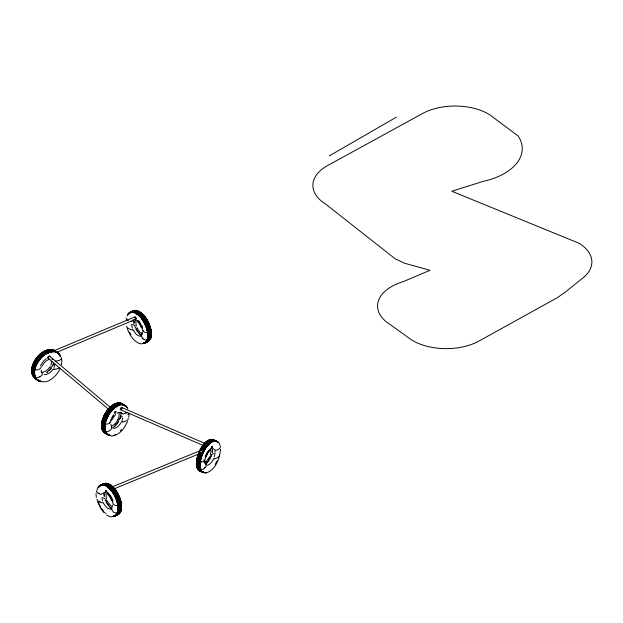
<?xml version="1.0" encoding="UTF-8"?>
<svg xmlns="http://www.w3.org/2000/svg" width="623" height="623" viewBox="0 0 623 623"><rect width="100%" height="100%" fill="white"/><g stroke="black" fill="none" stroke-linecap="round" stroke-linejoin="round"><path stroke-width="0.93" d="M46.281 351.045C45.315 352.112 46.336 350.562 45.518 351.146M45.775 351.465L45.697 350.928M118.409 511.242A16.805 8.675 65.2 0 0 108.293 486.633C107.304 485.652 108.659 487.536 108.098 487.412M118.214 511.327A16.805 8.675 65.2 0 0 108.098 486.727L108.129 487.49L108.262 486.555M111.657 406.414C111.852 409.506 111.735 404.966 112.015 407.24M117.108 404.047L117.404 403.494L117.443 404.015M204.352 462.266L204.344 463.169L204.624 460.42M47.846 353.397C47.488 353.786 48.189 352.291 47.301 352.353M111.735 406.655L111.836 407.426M209.904 442.353C209.507 443.483 208.798 441.388 209.904 442.392M120.621 409.576L121.477 407.792L122.599 408.244M142.862 338.11L143.041 338.562M143.563 330.969L143.578 330.548M128.042 414.583L128.065 414.17M129.171 413.563L128.743 417.394M211.898 447.298L211.485 447.003L212.202 446.932M211.01 450.787L210.247 455.055M212.116 451.831L212.396 449.035M212.365 452.516L212.622 449.985M220.573 449.253C219.701 458.435 215.527 470.583 205.582 473.098M135.65 320.058L136.258 326.094M142.309 332.145L141.561 335.299M105.451 491.329C106.05 490.581 104.874 490.932 105.676 491.259M105.832 491.298L106.011 490.659M120.815 416.164L121.119 412.699L121.096 413.656M105.902 493.073L106.447 499.093M112.537 505.097L111.751 508.259M109.523 422.145L109.235 422.955M51.873 361.083L50.899 365.203M61.381 364.876L61.856 361.099L61.412 357.734M211.867 447.369C212.825 446.224 210.87 447.407 212.093 446.792M211.789 446.738L211.89 447.073M212.217 447.049L212.17 447.33M105.599 490.722L106.214 490.838L105.871 491.064M140.284 312.396C139.295 313.392 140.79 311.936 139.575 312.746M111.969 407.263C111.642 408.377 111.517 406.772 112.257 406.874M112.545 407.839C114.087 406.959 112.265 409.233 113.168 408.01M136.99 313.712C138.08 312.512 137.348 315.207 136.99 313.673M118.697 404.522L118.697 404.117M118.697 404.483L119.406 404.171L118.814 404.008L118.993 405.269L118.876 404.763M108.425 486.501L108.153 486.08M110.73 486.181L110.333 485.005M110.995 485.208C110.022 484.281 110.73 487.295 110.949 485.107M207.124 441.925C206.532 440.601 207.926 442.019 207.389 441.956M209.242 442.688L209.468 442.159L209.351 442.712M47.652 357.602L48.485 356.387L49.762 356.231M214.32 456.784L214.873 454.572M45.518 351.185L46.079 350.788M206.766 441.559L207.319 442.026L206.774 441.621M196.471 458.614C195.1 462.609 206.143 463.855 205.154 458.178M204.04 460.716L204.087 459.906M119.935 418.422L120.807 415.479M121.999 420.556L122.645 418.399M120.301 408.945L120.169 409.381M110.73 486.002L110.442 484.982M204.656 467.842L204.811 467.414M111.751 407.715L111.766 406.912M52.628 365.623L53.633 362.648M53.96 367.5L54.684 365.405M113.036 407.691L113.168 408.369M139.575 312.707L140.159 313.058L140.175 312.287M47.878 353.109L47.566 353.327M205.193 456.558L206.828 452.905M205.255 457.15L207.615 452.041L211.54 447.579M205.356 457.461L207.989 451.753L209.71 449.393M206.018 457.095L207.989 452.828L210.644 449.697M137.761 313.86L137.364 314.304L137.372 313.338M137.379 313.634L137.481 314.047M113.168 408.034L112.545 407.8M119.172 404.491C119.227 406.056 119.102 404.125 118.876 404.919M108.207 487.015L107.88 486.501L108.425 486.462M108.215 487.303L107.888 486.337L108.472 486.298M108.223 486.89L108.122 487.474L108.122 487.022M110.73 485.823L110.583 486.252L110.746 485.792M207.07 441.98L207.334 441.271A16.805 7.858 -67 0 1 208.588 440.445M206.82 441.434L207.249 442.003M40.316 365.888L43.844 360.764L46.203 358.7M113.261 407.52C112.623 408.158 112.911 407.364 113.106 407.715M117.233 403.439L117.179 403.688A16.805 9.509 -60.3 0 0 102.554 428.219M117.576 403.72L116.976 403.572M119.086 404.615L118.915 404.226L119.001 404.857M118.814 404.179L119.001 404.989M107.911 486.843L108.052 486.275M110.411 485.2L110.411 485.372M209.492 442.603L209.546 442.089L209.787 442.61M46.001 350.998L46.016 351.676L45.752 351.037M45.674 351.302L46.157 351.154M210.784 455L210.956 454.603M196.611 467.009L196.502 467.515L200.045 468.839M47.846 352.626L47.403 352.314L47.971 352.236M47.839 352.525L47.628 353.148M137.239 313.79L137.628 314.179M111.579 406.749L112.319 406.749M118.9 404.358L119.305 404.086L118.697 404.156M206.929 441.559L207.443 441.333M110.629 420.354L113.55 415.152M111.712 420.066L115.582 414.326M127.551 421.421C124.662 428.157 119.312 435.679 111.315 436.061M47.403 352.486C48.719 352.104 47.083 352.743 47.878 352.976M209.39 457.266L205.652 462.43M208.643 459.712L209.756 457.648M210.636 457.944L206.003 464.314M213.455 458.995C212.093 461.588 210.325 464.766 207.155 465.28M215.254 464.322L217.077 460.95M42.099 366.09C43.688 362.796 46.499 359.845 50.175 359.035M60.026 368.816C57.059 374.976 51.779 380.458 44.926 381.985M101.985 420.696C100.521 423.92 110.754 426.42 111.034 420.525M120.543 408.369L120.714 408.088A1.565 1.012 87.1 0 1 120.87 407.816M111.984 417.503L113.752 414.887M118.557 421.319L114.671 426.225M118.775 421.444L115.271 425.875L112.436 427.892M120.987 422.69C119.312 425.384 116.735 428.406 113.409 428.39M117.031 403.307L116.937 403.759M117.646 403.704L117.467 403.649M107.6 486.298L108.153 486.119M117.825 419.84C119.741 421.639 120.013 415.596 122.684 416.857M208.689 460.646L205.699 464.283M102.024 428.811L101.751 429.27L102.507 429.543M201.058 450.881L201.673 450.172M49.754 367.235C47.784 369.976 44.731 372.546 41.149 372.274M49.162 370.514L51.195 368.006M51.218 368.138L46.795 372.577L47.247 372.266M52.815 369.532C50.845 372.305 47.737 374.898 44.21 374.579M111.883 406.881L111.688 407.372M140.144 312.91L139.645 312.801M212.077 448.303L211.524 448.801M211.462 454.588L212.91 453.715L215.13 453.723M137.597 314.156L137.527 313.751M111.634 406.936L112.093 406.936L111.47 406.835M111.735 407.349L111.844 407.465M112.856 407.785L113.059 408.205M119.086 404.973L118.915 404.561M121.991 404.537A16.805 9.509 -60.3 0 0 119.164 404.849L119.195 404.942M108.036 486.111L108.207 487.225M47.714 353.412L47.815 352.75L47.862 353.233M117.132 403.47L117.334 403.198M120.278 430.875L121.532 429.527M47.784 353.482L47.714 352.532M31.843 366.963C32.022 370.163 39.599 371.658 41.344 366.9M96.884 499.062C97.024 501.437 101.744 503.376 103.278 502.706M132.263 320.643L133.158 319.763M106.136 492.497L104.905 492.419M102.53 493.564L104.127 492.575M32.56 374.345L32.178 374.773L32.871 375.101M120.753 503.275L119.803 503.976M215.161 449.837C214.413 451.488 221.11 448.926 220.293 446.738M210.403 456.332C207.693 458.388 212.77 457.064 211.298 455.016M200.248 468.924L200.731 469.127M214.039 458.357C212.404 460.413 220.9 456.776 219.615 454.845M200.933 469.212C202.537 471.074 207.833 465.739 205.917 464.968M122.326 413.617L122.996 414.046L127.925 412.278M202.615 450.086L200.513 450.631M54.715 350.99L54.162 350.663L134.366 317.123M137.597 313.914L137.597 314M110.676 486.205L110.785 485.457M110.676 486.142L110.73 485.535A16.805 8.675 65.2 0 1 120.854 510.112M110.676 485.216L110.497 485.574M39.374 376.759L39.864 376.463M59.372 368.092C58.507 368.528 50.907 370.498 54.053 368.777M148.99 338.32L149.536 337.993M102.686 429.644L102.959 429.979A16.805 9.509 -60.3 0 0 105.723 433.312M102.959 429.979L103.138 430.08A16.805 9.509 -60.3 0 0 104.057 431.692M105.544 431.256L103.138 430.08M105.723 431.357C107.101 433.289 113.036 428.616 111.572 427.697M126.703 326.07C125.387 328.119 135.386 331.483 132.294 329.193M126.119 317.964L126.687 319.638L128.4 320.541M329.326 155.867L396.306 117.194M137.161 313.626L137.73 313.712M137.457 313.579L137.122 313.533M107.748 486.283L108.238 486.205M110.271 485.185L110.676 485.021M49.996 366.9C51.382 368.8 52.9 363.598 54.902 364.268M48.649 357.921C46.764 358.848 49.24 355.149 50.136 356.621M112.592 501.811C112.724 507.488 120.535 505.603 121.797 503.119M96.954 490.644C94.026 492.326 102.904 495.768 101.79 493.868M142.332 328.858C141.616 334.419 152.962 333.079 151.062 329.006M202.397 452.462L202.911 452.228M122.303 421.366C118.775 423.438 129.343 420.657 128.268 418.609M105.357 491.337L105.357 490.862M55.073 361.309L59.707 360.335L61.459 358.459M33.019 375.217L33.385 375.49M33.541 375.607L35.464 377.047M35.612 377.164C36.601 379.212 43.898 374.906 42.341 373.971M139.645 312.435L140.284 312.435M117.194 413.111L120.255 412.231L122.085 413.29M57.168 352.127L136.453 318.976M113.425 486.399L202.444 449.697M114.546 488.681L201.774 452.719M112.794 408.377L112.701 407.606M47.807 352.797L47.247 352.509A16.805 10.801 -53 0 0 34.024 373.847M121.43 409.685L120.613 409.576M137.216 313.486L137.893 313.712M117.179 403.525L117.576 403.385M125.838 412.862L126.516 412.706M111.338 426.179C116.345 424.255 120.005 417.792 119.094 412.605M135.292 319.809L134.459 319.288M131.048 324.785L133.26 324.7L134.794 325.518M121.275 407.489L121.726 407.489M112.771 407.606L113.261 407.683M46.125 350.92L45.643 350.679M47.488 352.322L47.971 352.4M139.965 312.357L140.144 312.925M111.743 406.492L112.148 406.655M207.358 441.762L206.992 441.746M101.954 497.629L104.96 498.493M112.015 516.95L109.329 516.483L106.541 514.964M119.016 404.078L119.406 404.21M99.563 493.307L98.535 493.136M99.555 501.515L100.334 501.64M200.505 461.464L201.245 461.588M110.263 509.162C106.969 508.851 104.913 505.728 103.457 503.08M140.105 336.186C136.92 335.968 134.763 332.744 133.283 330.112M141.865 343.958C134.147 343.094 129.802 334.979 127.217 328.508M135.152 316.85L135.596 317.014M56.638 352.307L54.209 350.835M213.121 448.599L214.452 449.471M131.235 321.608L131.998 321.25M200.419 452.812L202.748 451.994L203.371 450.772L202.623 450.086M45.954 351.38L46.001 351.691M51.81 358.996L53.274 359.494M202.615 449.697L203.729 450.982M121.874 407.551L204.43 443.233M120.667 409.77L202.327 445.071M198.122 467.484L198.698 467.795M142.675 334.115L139.747 332.028L137.177 328.274M141.623 335.805L140.79 336.101L141.982 337.02L143.017 339.099L146.218 340.205L150.198 338.258M111.79 508.789L110.949 509.077L112.148 509.996L113.184 512.075L116.384 513.188L120.379 511.249M135.612 318.641C137.317 320.09 134.786 315.557 134.381 317.512M136.569 320.705L139.404 323.719L141.514 327.924M111.353 506.335L107.343 501.281M150.392 338.164L151.194 337.939L150.992 337.464M106.159 500.176C109.134 501.717 104.353 501.484 105.178 499.358M120.574 511.156L121.376 510.93L121.181 510.463M103.387 429.411L103.877 429.769M49.466 355.99L110.092 407.123M47.488 357.766L108.114 408.906M141.74 335.774L139.723 333.99L136.624 329.583M140.853 335.213L137.333 331.483L135.869 328.999M106.369 491.134L109.788 494.685M106.844 493.587L109.703 496.632L111.782 500.853M111.86 508.812L109.843 507.021L106.369 501.912M110.987 508.236L107.475 504.498L106.027 502.006M136.99 327.908C136.351 329.17 134.49 326.982 134.973 325.922M33.05 367.671L33.455 368.053M217.785 441.754L219.312 443.35L220.277 445.928M138.174 320.845L137.675 320.331L139.832 322.916L142.356 327.955M138.991 321.203L139.934 322.371M101.572 508.477L103.831 511.312M103.792 512.527L101.23 509.31L97.367 501.46M136.671 318.703L136.359 318.018M140.362 312.45L140.401 312.551A16.805 8.574 64.7 0 1 150.665 337.105M139.529 322.636L142.348 328.259M129.506 332.191L130.97 334.676M110.255 495.277L111.86 498.034M99.641 505.152L100.607 506.81M42.068 373.403L41.126 370.194M111.649 427.378L110.839 424.24M141.553 325.128L142.488 327.355M112.163 498.782L113.082 501.017M112.272 500.004L110.146 495.822L108.013 493.221L109.85 495.534L112.631 501.18M98.535 502.457L99.275 504.256M121.314 501.951L121.493 502.403M205.909 464.447L205.255 461.37M131.788 325.728L132.364 327.932M101.993 498.68L102.554 500.884M133.906 320.136L134.186 322.932M133.774 321.086L134.031 323.617M104.134 493.12L104.384 495.931M104.002 494.062L104.228 496.601M95.981 493.525L96.324 497.364M214.919 450.74L215.075 452.508M103.348 483.915A17.016 8.784 65.2 0 1 119.398 496.757A17.016 8.784 65.2 0 1 116.151 515.05M100.661 485.597A17.016 8.784 65.2 0 1 117.326 496.079A17.016 8.784 65.2 0 1 114.671 515.727M102.499 484.305A17.016 8.784 65.2 0 1 118.541 497.154A17.016 8.784 65.2 0 1 115.294 515.447M101.946 485.005A17.016 8.784 65.2 0 1 118.604 495.487A17.016 8.784 65.2 0 1 115.956 515.135M102.694 484.219A17.016 8.784 65.2 0 1 118.736 497.061A17.016 8.784 65.2 0 1 115.489 515.353M102.787 484.406A16.805 8.675 65.2 0 1 104.983 483.783M107.538 484.235A16.805 8.675 65.2 0 1 108.9 484.85M110.279 485.722A16.805 8.675 65.2 0 1 120.387 510.323M120.107 511.273A16.805 8.675 65.2 0 1 118.245 514.1M117.622 514.536A16.805 8.675 65.2 0 1 115.419 515.159M106.463 484.055A16.805 8.675 65.2 0 0 103.27 484.172A16.805 8.675 65.2 0 1 110.053 485.044M107.343 484.32A16.805 8.675 65.2 0 1 120.192 510.416M119.912 511.358A16.805 8.675 65.2 0 1 115.224 515.244M119.78 512.674A16.805 8.675 65.2 0 1 116.665 514.855M98.995 486.797A17.016 8.784 65.2 0 1 115.839 495.947A17.016 8.784 65.2 0 1 113.503 516.265M99.602 486.314A16.805 8.675 65.2 0 1 105.56 485.146M118.121 512.184A16.805 8.675 65.2 0 1 114.219 515.984M101.97 484.78A16.805 8.675 65.2 0 1 117.529 496.796A16.805 8.675 65.2 0 1 115.387 515.447M105.645 483.479A16.805 8.675 65.2 0 1 117.358 492.855A16.805 8.675 65.2 0 1 121.049 510.019M119.974 512.581A16.805 8.675 65.2 0 1 116.859 514.762M101.424 485.037A16.805 8.675 65.2 0 1 103.62 484.414M104.438 484.445A16.805 8.675 65.2 0 1 118.245 500.448A16.805 8.675 65.2 0 1 114.064 515.782M99.618 486.516A17.016 8.784 65.2 0 1 116.462 495.659A17.016 8.784 65.2 0 1 114.126 515.984M98.909 487.061A16.805 8.675 65.2 0 1 99.984 485.847M100.607 485.41A16.805 8.675 65.2 0 1 102.811 484.787M117.934 512.277A16.805 8.675 65.2 0 1 114.025 516.07M98.8 486.89A17.016 8.784 65.2 0 1 115.644 496.04A17.016 8.784 65.2 0 1 113.308 516.358M98.333 487.108A17.016 8.784 65.2 0 1 115.177 496.251A17.016 8.784 65.2 0 1 112.841 516.576M98.442 487.272A16.805 8.675 65.2 0 1 101.565 485.091M102.343 485.005A16.805 8.675 65.2 0 1 104.018 485.185M107.631 486.937A16.805 8.675 65.2 0 1 117.171 501.725A16.805 8.675 65.2 0 1 115.605 515.314M114.975 515.758A16.805 8.675 65.2 0 1 112.779 516.374M98.255 487.365A16.805 8.675 65.2 0 1 103.823 485.278M107.436 487.03A16.805 8.675 65.2 0 1 117.591 504.513A16.805 8.675 65.2 0 1 112.584 516.467M105.894 513.586A17.016 8.784 65.2 0 1 104.524 512.254M97.048 489.787A17.016 8.784 65.2 0 1 113.939 494.389A17.016 8.784 65.2 0 1 112.646 516.662M127.053 315.923A17.016 8.683 64.7 0 1 143.586 321.484A17.016 8.683 64.7 0 1 143.329 343.577M129.802 312.933A17.016 8.683 64.7 0 1 146.125 322.73A17.016 8.683 64.7 0 1 144.809 342.876M128.688 313.883A17.016 8.683 64.7 0 1 145.502 323.026A17.016 8.683 64.7 0 1 143.407 343.257M128.027 314.202A17.016 8.683 64.7 0 1 144.84 323.337A17.016 8.683 64.7 0 1 142.745 343.569M130.176 312.318A17.016 8.683 64.7 0 1 146.241 325.136A17.016 8.683 64.7 0 1 143.212 343.351M130.277 312.505A16.805 8.574 64.7 0 1 132.45 311.897M134.989 312.341A16.805 8.574 64.7 0 1 146.67 326.522A16.805 8.574 64.7 0 1 145.938 342.105M145.323 342.541A16.805 8.574 64.7 0 1 143.142 343.156M130.464 312.419A16.805 8.574 64.7 0 1 134.311 311.983M135.183 312.255A16.805 8.574 64.7 0 1 146.039 324.404A16.805 8.574 64.7 0 1 147.596 340.057M127.949 314.459A16.805 8.574 64.7 0 1 128.992 313.252M129.615 312.824A16.805 8.574 64.7 0 1 142.356 319.747A16.805 8.574 64.7 0 1 147.363 338.663M143.259 343.374A16.805 8.574 64.7 0 0 145.837 341.863A16.805 8.574 64.7 0 0 147.963 341.287M128.143 314.366A16.805 8.574 64.7 0 1 131.983 312.115M132.792 312.146A16.805 8.574 64.7 0 1 144.746 323.392A16.805 8.574 64.7 0 1 146.935 340.368M146.522 341.124A16.805 8.574 64.7 0 1 142.675 343.374M130.97 312.38A17.016 8.683 64.7 0 1 147.293 322.177A17.016 8.683 64.7 0 1 145.977 342.323M132.255 311.57A16.805 8.574 64.7 0 1 136.102 311.142M136.974 311.407A16.805 8.574 64.7 0 1 150.003 337.417M149.738 338.351A16.805 8.574 64.7 0 1 147.301 341.599M129.911 313.104A16.805 8.574 64.7 0 1 134.934 311.687M135.806 311.959A16.805 8.574 64.7 0 1 147.729 326.818A16.805 8.574 64.7 0 1 146.14 342.152M131.632 311.866A16.805 8.574 64.7 0 1 133.813 311.251M136.351 311.702A16.805 8.574 64.7 0 1 147.495 324.528A16.805 8.574 64.7 0 1 148.344 340.259M146.685 341.895A16.805 8.574 64.7 0 1 144.505 342.51M131.539 311.679A17.016 8.683 64.7 0 1 147.596 324.497A17.016 8.683 64.7 0 1 144.575 342.705M131.274 312.466A16.805 8.574 64.7 0 1 134.63 310.861M138.524 311.936A16.805 8.574 64.7 0 1 150.198 337.323M149.933 338.258A16.805 8.574 64.7 0 1 147.495 341.513M131.165 312.287A17.016 8.683 64.7 0 1 147.487 322.091A17.016 8.683 64.7 0 1 146.171 342.229M132.824 311.072A17.016 8.683 64.7 0 1 148.881 323.89A17.016 8.683 64.7 0 1 145.852 342.097M132.917 311.259A16.805 8.574 64.7 0 1 136.756 310.83M149.629 339.652A16.805 8.574 64.7 0 1 148.578 340.851M133.112 311.165A16.805 8.574 64.7 0 1 134.513 310.643M135.284 310.55A16.805 8.574 64.7 0 1 136.951 310.737M140.564 312.489A16.805 8.574 64.7 0 1 150.859 337.012M131.328 312.637A17.016 8.683 64.7 0 1 148.149 321.78A17.016 8.683 64.7 0 1 146.047 342.011M44.35 381.611A17.016 10.934 -53 0 1 38.089 361.597A17.016 10.934 -53 0 1 60.641 356.52M57.051 352.283A17.016 10.934 -53 0 1 59.169 354.931M39.202 380.661A17.016 10.934 -53 0 1 36.072 362.142A17.016 10.934 -53 0 1 55.626 351.411M40.433 381.175A17.016 10.934 -53 0 1 37.723 360.631A17.016 10.934 -53 0 1 58.881 354.028M40.954 381.564A17.016 10.934 -53 0 1 39.226 359.673A17.016 10.934 -53 0 1 60.486 356.411M40.588 381.292A17.016 10.934 -53 0 1 39.202 358.957A17.016 10.934 -53 0 1 60.369 356.878M37.925 380.162A16.805 10.801 -53 0 1 35.823 378.27M34.179 373.964A16.805 10.801 -53 0 1 47.41 352.602M49.139 351.94A16.805 10.801 -53 0 1 50.845 351.528M54.045 351.458A16.805 10.801 -53 0 1 58.889 354.292M57.417 352.813A16.805 10.801 -53 0 1 58.741 354.176M37.777 380.046A16.805 10.801 -53 0 1 36.29 378.885M35.27 377.554A16.805 10.801 -53 0 1 34.358 375.451M48.991 351.831A16.805 10.801 -53 0 1 50.689 351.411M53.89 351.349A16.805 10.801 -53 0 1 55.79 351.863M57.308 352.797A16.805 10.801 -53 0 1 60.478 356.644M41.196 381.494A16.805 10.801 -53 0 1 36.344 378.667M35.028 375.957A16.805 10.801 -53 0 1 34.615 373.496M34.592 372.624A16.805 10.801 -53 0 1 53.804 351.777M41.04 381.377A16.805 10.801 -53 0 1 36.196 378.55M34.88 375.848A16.805 10.801 -53 0 1 39.335 359.759A16.805 10.801 -53 0 1 53.648 351.66M54.411 351.738A16.805 10.801 -53 0 1 56.304 352.26M38.283 379.968A17.016 10.934 -53 0 1 35.425 360.974A17.016 10.934 -53 0 1 55.346 351.053M36.368 378.986A16.805 10.801 -53 0 1 34.265 377.102M32.949 374.392A16.805 10.801 -53 0 1 49.287 350.352M56.927 352.447A16.805 10.801 -53 0 1 58.251 353.809M37.287 379.68A16.805 10.801 -53 0 1 33.455 372.624M33.424 371.744A16.805 10.801 -53 0 1 50.198 351.045M36.741 379.532A17.016 10.934 -53 0 1 36.804 359.938A17.016 10.934 -53 0 1 55.836 351.427M36.095 379.049A17.016 10.934 -53 0 1 36.165 359.455A17.016 10.934 -53 0 1 55.198 350.936M37.045 379.368A17.016 10.934 -53 0 1 35.192 360.11A17.016 10.934 -53 0 1 54.824 350.663M35.846 378.597A16.805 10.801 -53 0 1 33.743 376.705M33.338 376.105A16.805 10.801 -53 0 1 35.036 360.639A16.805 10.801 -53 0 1 48.765 349.962M51.966 349.892A16.805 10.801 -53 0 1 53.858 350.414M35.69 378.48A16.805 10.801 -53 0 1 33.595 376.588M33.183 375.988A16.805 10.801 -53 0 1 31.944 372.281M31.835 370.545A16.805 10.801 -53 0 1 45.175 350.92M46.04 350.562A16.805 10.801 -53 0 1 48.61 349.846M50.253 349.69A16.805 10.801 -53 0 1 53.703 350.297M35.573 378.652A17.016 10.934 -53 0 1 35.643 359.066A17.016 10.934 -53 0 1 54.676 350.547M36.079 378.831A16.805 10.801 -53 0 1 33.027 372.305M32.996 371.425A16.805 10.801 -53 0 1 49.77 350.726M36.212 378.87A16.805 10.801 -53 0 1 34.109 376.985M32.793 374.275A16.805 10.801 -53 0 1 32.466 372.671M32.357 370.942A16.805 10.801 -53 0 1 49.131 350.243M199.438 451.161A17.016 7.951 -67 0 1 214.507 440.827M201.206 471.276A17.016 7.951 -67 0 1 198.41 453.622M202.031 471.868A17.016 7.951 -67 0 1 200.622 452.625M201.766 450.227A17.016 7.951 -67 0 1 214.966 440.531M199.625 453.17A17.016 7.951 -67 0 0 202.101 471.65A16.805 7.858 -67 0 1 200.715 452.664M200.715 450.74A17.016 7.951 -67 0 1 214.312 440.251M200.692 471.3A17.016 7.951 -67 0 1 198.939 452.874M199.64 451.247A17.016 7.951 -67 0 1 213.619 439.963M201.891 471.564A17.016 7.951 -67 0 1 199.422 453.085M200.513 450.655A17.016 7.951 -67 0 1 214.11 440.165M199.399 470.412A16.805 7.858 -67 0 1 199.516 453.116M200.59 450.717A16.805 7.858 -67 0 1 214.024 440.36M202.164 471.455A16.805 7.858 -67 0 1 200.17 470.918M199.601 470.497A16.805 7.858 -67 0 1 199.718 453.201M200.793 450.803A16.805 7.858 -67 0 1 214.226 440.445M200.559 471.011A16.805 7.858 -67 0 1 199.274 470.536M196.821 466.448A16.805 7.858 -67 0 1 198.83 452.82M199.524 451.208A16.805 7.858 -67 0 1 206.478 441.637M207.116 441.154A16.805 7.858 -67 0 1 208.386 440.36M211.337 439.526A16.805 7.858 -67 0 1 213.331 440.064M200.762 471.097A16.805 7.858 -67 0 1 197.958 469.041M197.584 468.309A16.805 7.858 -67 0 1 199.033 452.905M199.726 451.293A16.805 7.858 -67 0 1 206.68 441.723M210.006 439.854A16.805 7.858 -67 0 1 213.533 440.15M203.97 472.444A17.016 7.951 -67 0 1 201.899 453.007A17.016 7.951 -67 0 1 217.271 442.003M204.033 472.25A16.805 7.858 -67 0 1 202.654 472.008M202.039 471.704A16.805 7.858 -67 0 1 200.528 470.131M199.594 467.624A16.805 7.858 -67 0 1 211.765 441.232M212.575 440.936A16.805 7.858 -67 0 1 214.102 440.702M214.81 440.757A16.805 7.858 -67 0 1 216.095 441.24M201.844 450.297A16.805 7.858 -67 0 1 214.88 440.718A16.805 7.858 -67 0 0 202.413 450.538A17.016 7.951 -67 0 1 215.535 440.773M201.385 471.432A16.805 7.858 -67 0 1 201.284 452.905M203.316 472.172A17.016 7.951 -67 0 1 201.19 452.866M204.235 472.335A16.805 7.858 -67 0 1 202.857 472.094M202.241 471.798A16.805 7.858 -67 0 1 201.174 470.848M199.796 467.709A16.805 7.858 -67 0 1 209.453 442.891M210.083 442.408A16.805 7.858 -67 0 1 211.968 441.318M212.778 441.022A16.805 7.858 -67 0 1 216.298 441.325M204.173 472.53A17.016 7.951 -67 0 1 202.109 453.092A17.016 7.951 -67 0 1 217.474 442.089M204.663 472.74A17.016 7.951 -67 0 1 202.023 454.673A17.016 7.951 -67 0 1 216.874 441.341M204.017 472.483A16.805 7.858 -67 0 1 202.732 472M201.213 470.427A16.805 7.858 -67 0 1 202.685 453.342A16.805 7.858 -67 0 1 214.047 441.053M214.795 440.991A16.805 7.858 -67 0 1 216.173 441.232M214.997 441.076A16.805 7.858 -67 0 1 218.066 442.564M204.219 472.569A16.805 7.858 -67 0 1 202.934 472.086M201.416 470.513A16.805 7.858 -67 0 1 210.138 443.187M210.776 442.704A16.805 7.858 -67 0 1 214.25 441.139M206.415 472.584A17.016 7.951 -67 0 1 202.234 454.759A17.016 7.951 -67 0 1 218.167 442.385M106.588 433.764A17.016 9.633 -60.3 0 1 105.108 413.571A17.016 9.633 -60.3 0 1 123.214 404.662M123.946 404.849A17.016 9.633 -60.3 0 1 125.13 406.118M108.815 434.667A17.016 9.633 -60.3 0 1 105.435 416.312A17.016 9.633 -60.3 0 1 123.253 404.374M107.374 434.208A17.016 9.633 -60.3 0 1 105.194 415.323A17.016 9.633 -60.3 0 1 122.684 404.047M106.767 433.865A17.016 9.633 -60.3 0 1 105.287 413.672A17.016 9.633 -60.3 0 1 123.393 404.763M107.195 434.106A17.016 9.633 -60.3 0 1 105.014 415.222A17.016 9.633 -60.3 0 1 122.505 403.945M118.129 403.486A16.805 9.509 -60.3 0 1 122.396 404.125M102.733 428.32A16.805 9.509 -60.3 0 1 102.538 426.662M102.515 425.789A16.805 9.509 -60.3 0 1 117.342 403.813M118.308 403.595A16.805 9.509 -60.3 0 1 121.828 403.875M106.673 433.569A16.805 9.509 -60.3 0 1 101.751 426.21M101.728 425.338A16.805 9.509 -60.3 0 1 113.518 404.701M114.282 404.272A16.805 9.509 -60.3 0 1 121.789 403.782M105.295 433.071A16.805 9.509 -60.3 0 1 103.511 417.667A16.805 9.509 -60.3 0 1 116.735 403.463M119.554 403.151A16.805 9.509 -60.3 0 1 121.968 403.883M109.025 435.15A17.016 9.633 -60.3 0 1 107.919 414.318A17.016 9.633 -60.3 0 1 126.204 406.733M107.553 434.356A16.805 9.509 -60.3 0 1 104.843 430.976M104.547 430.026A16.805 9.509 -60.3 0 1 104.181 427.596M104.166 426.724A16.805 9.509 -60.3 0 1 118.245 404.989M118.985 404.748A16.805 9.509 -60.3 0 1 124.226 405.168M106.478 433.74A16.805 9.509 -60.3 0 1 106.572 414.404A16.805 9.509 -60.3 0 1 123.152 404.553M123.65 404.841A16.805 9.509 -60.3 0 1 124.958 405.892M106.977 434.029A16.805 9.509 -60.3 0 1 105.754 417.293A16.805 9.509 -60.3 0 1 120.332 404.101M121.236 404.109A16.805 9.509 -60.3 0 1 122.902 404.483M108.449 434.823A17.016 9.633 -60.3 0 1 106.969 414.63A17.016 9.633 -60.3 0 1 125.083 405.721M107.732 434.457A16.805 9.509 -60.3 0 1 105.022 431.085M104.726 430.127A16.805 9.509 -60.3 0 1 104.36 427.705M104.345 426.825A16.805 9.509 -60.3 0 1 116.135 406.188M122.848 404.67A16.805 9.509 -60.3 0 1 124.405 405.269M110.069 435.384A17.016 9.633 -60.3 0 1 106.689 417.028A17.016 9.633 -60.3 0 1 124.507 405.09M110.505 435.625A17.016 9.633 -60.3 0 1 108.153 415.3A17.016 9.633 -60.3 0 1 126.812 407.076M122.419 404.786A16.805 9.509 -60.3 0 1 126.687 407.24M110.575 435.43A16.805 9.509 -60.3 0 1 104.796 427.946M104.773 427.074A16.805 9.509 -60.3 0 1 118.097 405.643M125.698 406.087A16.805 9.509 -60.3 0 1 126.866 407.341M110.754 435.532A16.805 9.509 -60.3 0 1 109.087 435.158M108.34 434.799A16.805 9.509 -60.3 0 1 106.486 433.078M105.334 430.477A16.805 9.509 -60.3 0 1 104.976 428.048M104.952 427.176A16.805 9.509 -60.3 0 1 118.277 405.744M122.599 404.888A16.805 9.509 -60.3 0 1 125.013 405.62M110.684 435.726A17.016 9.633 -60.3 0 1 109.103 414.131A17.016 9.633 -60.3 0 1 127.855 408.852M115.831 434.488A17.016 9.633 -60.3 0 1 113.534 435.407M116.088 411.756C114.764 416.086 112.825 410.448 116.088 411.756M584.654 276.464L565.209 292.195L557.328 297.693L478.48 341.318A47.348 27.342 0 0 1 411.554 339.924L390.232 324.606A47.348 27.342 0 0 1 402.723 281.83L430.002 270.281L404.631 263.264L395.099 258.724L325.533 204.017A47.348 27.342 0 0 1 327.947 165.383L422.815 113.355A47.348 27.342 0 0 1 489.74 114.749L518.204 136.087A60.649 35.013 0 0 1 483.347 181.332L451.776 191.238L579.203 243.328A47.348 27.342 0 0 1 584.654 276.464"/></g></svg>
